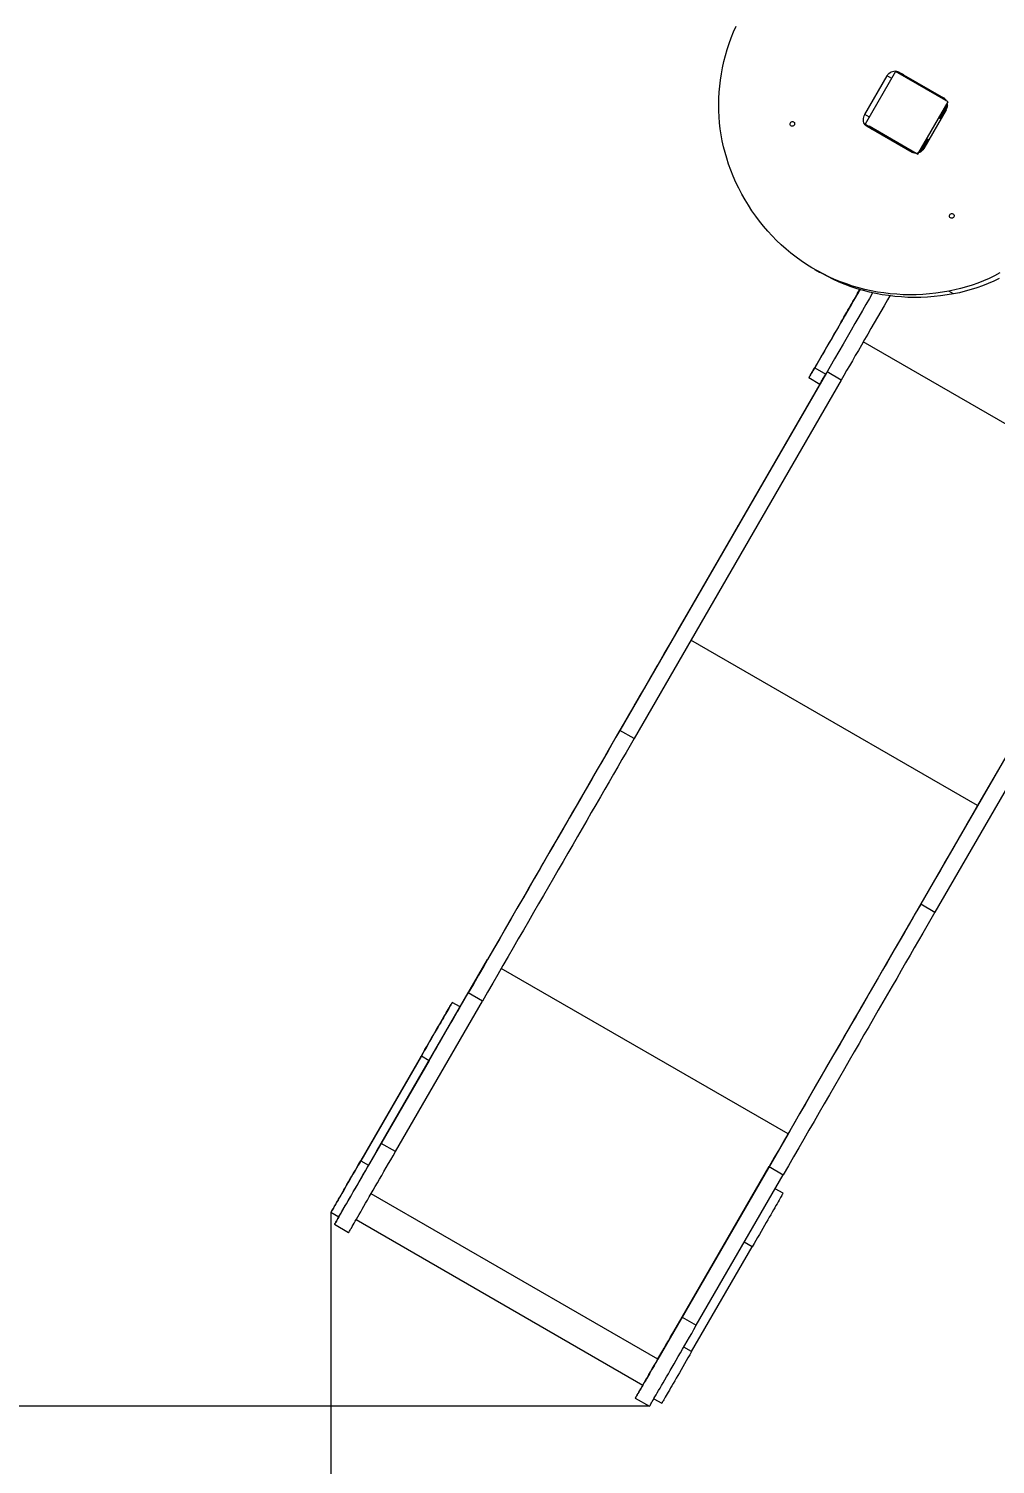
# Model space of a CAD drawing. Header units: millimetres. Extents: x -5909 to 4594, y -5663 to 3899.
# Drawn here: x -2949 to -1355, y -2188 to 181 of the extents above; entities that cross this region are included whole.
import ezdxf

# ---------------------------------------------------------------- set-up
doc = ezdxf.new("R2010")
doc.units = ezdxf.units.MM
for name, color, linetype in [('DIKOM_ОБЪЕКТ', 7, 'Continuous'), ('DIKOM_РАЗМЕР_ЗОНА', 7, 'Continuous'), ('DIKOM_РАЗМЕР_ОБЪЕКТА', 7, 'Continuous')]:
    doc.layers.add(name, color=color, linetype=linetype)
doc.styles.add('style1', font='arial.ttf', dxfattribs={"width": 0.8})
doc.dimstyles.new('1-50', dxfattribs={"dimtxt": 300, "dimasz": 200, "dimexe": 100, "dimexo": 0, "dimgap": 100, "dimtad": 1, "dimdec": 0, "dimtxsty": 'style1', "dimcen": 0, "dimclrd": 7, "dimclre": 7, "dimadec": 1, "dimazin": 2, "dimtfac": 1, "dimtdec": 0, "dimtmove": 0, "dimatfit": 3, "dimfxl": 0, "dimlwd": 25, "dimlwe": 18, "dimarcsym": 0})

# ---------------------------------------------------------------- blocks, each defined once
blk = doc.blocks.new('*D9')
at = {"layer": 'Defpoints', "color": 0, "transparency": 16777216}
for p in [(3172.6, -1012.5), (-2450.9, -1771.9), (3172.6, -4794)]:
    blk.add_point(p, dxfattribs=at)
at = {"layer": 'DIKOM_РАЗМЕР_ОБЪЕКТА', "color": 7, "lineweight": 18, "transparency": 16777216}
for p, q in [((3172.6, -1012.5), (3172.6, -4894)), ((-2450.9, -1771.9), (-2450.9, -4894))]:
    blk.add_line(p, q, dxfattribs=at)
at = {"layer": 'DIKOM_РАЗМЕР_ОБЪЕКТА', "color": 7, "lineweight": 25, "transparency": 16777216}
blk.add_line((-2250.9, -4794), (2972.6, -4794), dxfattribs=at)
at = {"layer": 'DIKOM_РАЗМЕР_ОБЪЕКТА', "color": 7, "transparency": 16777216}
for points in [[(-2250.9, -4760.7), (-2250.9, -4827.3), (-2450.9, -4794)], [(2972.6, -4760.7), (2972.6, -4827.3), (3172.6, -4794)]]:
    blk.add_solid(points, dxfattribs=at)
at = {"layer": 'DIKOM_РАЗМЕР_ОБЪЕКТА', "color": 0, "transparency": 16777216, "insert": (343.8, -4540.8), "char_height": 300, "attachment_point": 5, "style": 'style1'}
blk.add_mtext('5600', dxfattribs=at)
blk = doc.blocks.new('*D10')
at = {"layer": 'Defpoints', "color": 0, "transparency": 16777216}
for p in [(-1401.9, 2033.3), (-4629.1, -2092), (-1925.6, -2092)]:
    blk.add_point(p, dxfattribs=at)
at = {"layer": 'DIKOM_РАЗМЕР_ОБЪЕКТА', "color": 7, "lineweight": 18, "transparency": 16777216}
for p, q in [((-1401.9, 2033.3), (-4729.1, 2033.3)), ((-1925.6, -2092), (-4729.1, -2092))]:
    blk.add_line(p, q, dxfattribs=at)
at = {"layer": 'DIKOM_РАЗМЕР_ОБЪЕКТА', "color": 7, "lineweight": 25, "transparency": 16777216}
blk.add_line((-4629.1, 1833.3), (-4629.1, -1892), dxfattribs=at)
at = {"layer": 'DIKOM_РАЗМЕР_ОБЪЕКТА', "color": 7, "transparency": 16777216}
for points in [[(-4662.4, 1833.3), (-4595.7, 1833.3), (-4629.1, 2033.3)], [(-4662.4, -1892), (-4595.7, -1892), (-4629.1, -2092)]]:
    blk.add_solid(points, dxfattribs=at)
at = {"layer": 'DIKOM_РАЗМЕР_ОБЪЕКТА', "color": 0, "transparency": 16777216, "insert": (-4882.2, 327.8), "char_height": 300, "attachment_point": 5, "rotation": 90, "style": 'style1'}
blk.add_mtext('4100', dxfattribs=at)
blk = doc.blocks.new('*D11')
at = {"layer": 'Defpoints', "color": 0, "transparency": 16777216}
for p in [(-5459, 3899.3), (-1035.9, 3899.3), (-1992.5, -4208.1)]:
    blk.add_point(p, dxfattribs=at)
at = {"layer": 'DIKOM_РАЗМЕР_ЗОНА', "color": 7, "lineweight": 18, "transparency": 16777216}
for p, q in [((-1035.9, 3899.3), (-5559, 3899.3)), ((-1992.5, -4208.1), (-5559, -4208.1))]:
    blk.add_line(p, q, dxfattribs=at)
at = {"layer": 'DIKOM_РАЗМЕР_ЗОНА', "color": 7, "lineweight": 25, "transparency": 16777216}
blk.add_line((-5459, -4008.1), (-5459, 3699.3), dxfattribs=at)
at = {"layer": 'DIKOM_РАЗМЕР_ЗОНА', "color": 7, "transparency": 16777216}
for points in [[(-5492.3, 3699.3), (-5425.7, 3699.3), (-5459, 3899.3)], [(-5492.3, -4008.1), (-5425.7, -4008.1), (-5459, -4208.1)]]:
    blk.add_solid(points, dxfattribs=at)
at = {"layer": 'DIKOM_РАЗМЕР_ЗОНА', "color": 0, "transparency": 16777216, "insert": (-5712.2, 125.3), "char_height": 300, "attachment_point": 5, "rotation": 90, "style": 'style1'}
blk.add_mtext('8100', dxfattribs=at)
blk = doc.blocks.new('*D12')
at = {"layer": 'Defpoints', "color": 0, "transparency": 16777216}
for p in [(4593.8, -856.6), (-4378.2, -2408.1), (-4378.2, -5563.2)]:
    blk.add_point(p, dxfattribs=at)
at = {"layer": 'DIKOM_РАЗМЕР_ЗОНА', "color": 7, "lineweight": 18, "transparency": 16777216}
for p, q in [((4593.8, -856.6), (4593.8, -5663.2)), ((-4378.2, -2408.1), (-4378.2, -5663.2))]:
    blk.add_line(p, q, dxfattribs=at)
at = {"layer": 'DIKOM_РАЗМЕР_ЗОНА', "color": 7, "lineweight": 25, "transparency": 16777216}
blk.add_line((4393.8, -5563.2), (-4178.2, -5563.2), dxfattribs=at)
at = {"layer": 'DIKOM_РАЗМЕР_ЗОНА', "color": 7, "transparency": 16777216}
for points in [[(-4178.2, -5529.9), (-4178.2, -5596.5), (-4378.2, -5563.2)], [(4393.8, -5529.9), (4393.8, -5596.5), (4593.8, -5563.2)]]:
    blk.add_solid(points, dxfattribs=at)
at = {"layer": 'DIKOM_РАЗМЕР_ЗОНА', "color": 0, "transparency": 16777216, "insert": (107.8, -5310), "char_height": 300, "attachment_point": 5, "style": 'style1'}
blk.add_mtext('9000', dxfattribs=at)

msp = doc.modelspace()

# ---------------------------------------------------------------- linework, layer by layer
at = {"layer": 'DIKOM_ОБЪЕКТ', "color": 7, "linetype": 'Continuous', "lineweight": 15}
for p, q in [((-1570.6, 39.5), (-1533.6, 103.5)), ((-1519.7, 110.6), (-1569.7, 23.9)), ((-1525.9, 99.1), (-1533.6, 103.5)), ((-1433.1, 60.6), (-1519.7, 110.6)), ((-1514.3, 109.7), (-1440.6, 67.2)), ((-1506.6, 105.3), (-1514.3, 109.7)), ((-1506.6, 105.3), (-1440.6, 67.2)), ((-1483.1, -26.1), (-1433.1, 60.6)), ((-1436.3, 47.4), (-1473.3, -16.7)), ((-1562.9, 35), (-1570.6, 39.5)), ((-1569.7, 23.9), (-1569.7, 24)), ((-1569.7, 23.9), (-1483.1, -26.1)), ((-1448.1, 34.6), (-1444.8, 32.7)), ((-1446.5, 33.6), (-1446.5, 33.6)), ((-1492.6, -22.9), (-1566.3, 19.7)), ((-1485.7, -24.5), (-1563.5, 20.4)), ((-1468.1, -0.1), (-1464.8, -2)), ((-1468.1, -0.1), (-1464.8, -2)), ((-1466.5, -1), (-1466.5, -1)), ((-1483.1, -26.1), (-1483.1, -26)), ((-1653.2, -215.9), (-1645.5, -220.4)), ((-1578.8, -249.6), (-1583.9, -258.4)), ((-1582.8, -256.4), (-1582.7, -256.4)), ((-1578.8, -249.6), (-1578.6, -249.2)), ((-1424, -256.4), (-1431.7, -251.9)), ((-1602.9, -291.2), (-1602.9, -291.2)), ((-1100.2, -608.6), (-1573, -335.6)), ((-1653.1, -378.3), (-1634.9, -388.8)), ((-1633.6, -386.4), (-1974.4, -976.6)), ((-1609.4, -398.6), (-1951, -990.1)), ((-1662.6, -394.6), (-1644.4, -405.1)), ((-1609.4, -398.6), (-1632.8, -385.1)), ((-1644.4, -405.1), (-1861.3, -780.7)), ((-1100.2, -608.6), (-1384.4, -1100.8)), ((-1136.6, -671.6), (-1478.2, -1263.1)), ((-1113.2, -685.1), (-1454.8, -1276.6)), ((-1384.4, -1100.8), (-1857.3, -827.8)), ((-1951, -990.1), (-1974.4, -976.6)), ((-1478.2, -1263.1), (-1454.8, -1276.6)), ((-2237.9, -1433), (-2192.7, -1354.8)), ((-1697.1, -1642.4), (-2170, -1369.4)), ((-2368, -1658.3), (-2224.5, -1409.9)), ((-2201.2, -1423.4), (-2224.5, -1409.9)), ((-2344.6, -1671.8), (-2201.2, -1423.4)), ((-2237.9, -1433), (-2250.9, -1425.5)), ((-2301.8, -1513.7), (-2401.8, -1686.8)), ((-2300, -1510.6), (-2400, -1683.8)), ((-2301.8, -1513.7), (-2288.8, -1521.2)), ((-2288.8, -1521.2), (-2388.8, -1694.3)), ((-1697.1, -1642.4), (-1911.9, -2014.4)), ((-2344.6, -1671.8), (-2368, -1658.3)), ((-2401.8, -1686.8), (-2388.8, -1694.3)), ((-1871.7, -1944.8), (-1728.3, -1696.4)), ((-1728.3, -1696.4), (-1704.9, -1709.9)), ((-1848.4, -1958.3), (-1704.9, -1709.9)), ((-1911.9, -2014.4), (-2384.7, -1741.4)), ((-1705.3, -1740.5), (-1718.3, -1733)), ((-2450.9, -1771.9), (-2437.9, -1779.4)), ((-2445.2, -1792), (-2445.2, -1792)), ((-2421.8, -1805.5), (-2445.2, -1792)), ((-2421.8, -1805.5), (-2445.2, -1792)), ((-2409.3, -1783.9), (-1936.5, -2056.9)), ((-2421.8, -1805.5), (-2421.8, -1805.5)), ((-1756.2, -1828.7), (-1769.2, -1821.2)), ((-1856.2, -2001.8), (-1756.2, -1828.7)), ((-1871.7, -1944.8), (-1848.4, -1958.3)), ((-1856.2, -2001.8), (-1869.1, -1994.3)), ((-1949, -2078.5), (-1949, -2078.5)), ((-1949, -2078.5), (-1925.6, -2092)), ((-1949, -2078.5), (-1925.6, -2092)), ((-1918.3, -2079.4), (-1905.3, -2086.9)), ((-1925.6, -2092), (-1925.6, -2092))]:
    msp.add_line(p, q, dxfattribs=at)
at = {"layer": 'DIKOM_ОБЪЕКТ', "color": 7, "linetype": 'Continuous', "lineweight": 15, "flags": 128}
for points in [[(-1795.2, -42.1), (-1798.2, -32.7), (-1801, -23.3), (-1803.4, -13.7), (-1805.6, -4), (-1807.3, 5.8), (-1808.8, 15.7), (-1809.9, 25.7), (-1810.7, 35.7), (-1811.1, 45.8), (-1811.3, 55.9), (-1811, 66), (-1810.5, 76.2), (-1809.6, 86.4), (-1808.4, 96.5), (-1806.8, 106.7), (-1804.9, 116.8), (-1802.7, 126.9), (-1800.2, 136.9), (-1797.3, 146.8), (-1794.1, 156.7), (-1790.6, 166.4), (-1786.8, 176.1), (-1782.7, 185.6)], [(-1533.6, 103.5), (-1532.3, 105.5), (-1530.7, 107.2), (-1528.9, 108.7), (-1526.9, 109.9), (-1524.8, 110.7), (-1522.7, 111.2), (-1520.5, 111.4), (-1518.3, 111.2), (-1516.3, 110.6), (-1514.3, 109.7)], [(-1434.2, 55), (-1434.8, 53.8), (-1436, 51.9), (-1437.2, 49.7), (-1438.6, 47.3), (-1440, 44.8), (-1441.6, 42.1), (-1443.2, 39.4), (-1444.8, 36.5), (-1446.5, 33.6)], [(-1446.5, 33.6), (-1444.8, 36.5), (-1443.1, 39.4), (-1441.5, 42.2), (-1439.9, 44.9), (-1438.5, 47.4), (-1437.1, 49.8), (-1435.9, 52), (-1434.7, 53.9), (-1434.2, 54.9)], [(-1693.1, 25.9), (-1692.4, 26.8), (-1691.4, 27.5), (-1690.3, 27.9), (-1689.2, 28), (-1688.2, 27.7), (-1687.3, 27), (-1686.6, 26.2), (-1686.3, 25.1), (-1686.3, 23.9), (-1686.5, 22.8), (-1687.1, 21.8), (-1688, 20.9), (-1689, 20.4), (-1690.1, 20.2), (-1691.2, 20.3), (-1692.2, 20.8), (-1693, 21.5), (-1693.5, 22.5), (-1693.7, 23.6), (-1693.5, 24.8), (-1693.1, 25.9)], [(-1566.3, 19.7), (-1568.1, 20.9), (-1569.6, 22.4), (-1570.8, 24.2), (-1571.8, 26.1), (-1572.4, 28.3), (-1572.8, 30.5), (-1572.7, 32.8), (-1572.3, 35.1), (-1571.6, 37.3), (-1570.6, 39.5)], [(-1473.3, -16.7), (-1474.7, -18.6), (-1476.2, -20.4), (-1478, -21.9), (-1480, -23), (-1482.1, -23.9), (-1484.3, -24.4), (-1486.4, -24.6), (-1488.6, -24.4), (-1490.7, -23.8), (-1492.6, -22.9)], [(-1478.8, -22.3), (-1478.2, -21.3), (-1477.1, -19.4), (-1475.8, -17.2), (-1474.4, -14.9), (-1473, -12.3), (-1471.4, -9.6), (-1469.8, -6.8), (-1468.1, -3.9), (-1466.5, -1)], [(-1466.5, -1), (-1468.2, -3.9), (-1469.8, -6.8), (-1471.5, -9.6), (-1473, -12.3), (-1474.5, -14.8), (-1475.9, -17.2), (-1477.1, -19.4), (-1478.2, -21.3), (-1478.8, -22.4)], [(-1431.7, -251.9), (-1442.4, -253.8), (-1453.2, -255.3), (-1464, -256.5), (-1474.8, -257.3), (-1485.6, -257.8), (-1496.3, -257.9), (-1507.1, -257.7), (-1517.8, -257.1), (-1528.4, -256.2), (-1539, -254.9), (-1549.5, -253.3), (-1559.9, -251.3), (-1570.3, -249), (-1580.5, -246.4), (-1590.7, -243.4), (-1600.7, -240), (-1610.6, -236.4), (-1620.3, -232.4), (-1629.9, -228.1), (-1639.4, -223.5), (-1648.6, -218.5), (-1657.7, -213.3), (-1666.7, -207.7), (-1675.4, -201.8), (-1683.9, -195.7), (-1692.2, -189.2), (-1700.3, -182.5), (-1708.2, -175.5), (-1715.9, -168.2), (-1723.3, -160.7), (-1730.5, -152.9), (-1737.4, -144.8), (-1744, -136.5), (-1750.4, -128), (-1756.6, -119.2), (-1762.4, -110.2), (-1768, -101.1), (-1773.2, -91.7), (-1778.2, -82.1), (-1782.9, -72.4), (-1787.3, -62.4), (-1791.4, -52.3), (-1795.2, -42.1)], [(-1430.1, -125.9), (-1429.4, -125), (-1428.4, -124.3), (-1427.4, -123.9), (-1426.3, -123.9), (-1425.2, -124.2), (-1424.3, -124.8), (-1423.7, -125.7), (-1423.3, -126.7), (-1423.3, -127.9), (-1423.6, -129), (-1424.2, -130.1), (-1425, -130.9), (-1426, -131.4), (-1427.1, -131.7), (-1428.2, -131.5), (-1429.2, -131.1), (-1430, -130.3), (-1430.5, -129.3), (-1430.7, -128.2), (-1430.6, -127), (-1430.1, -125.9)], [(-1424, -256.4), (-1434.7, -258.2), (-1445.5, -259.8), (-1456.3, -260.9), (-1467.1, -261.7), (-1477.9, -262.2), (-1488.6, -262.3), (-1499.4, -262.1), (-1510.1, -261.5), (-1520.7, -260.6), (-1531.3, -259.3), (-1541.8, -257.7), (-1552.3, -255.7), (-1562.6, -253.4), (-1572.8, -250.8), (-1583, -247.8), (-1593, -244.5), (-1602.9, -240.8), (-1612.6, -236.9), (-1622.2, -232.5), (-1631.7, -227.9), (-1640.9, -223), (-1645.5, -220.4)], [(-1347.6, -221.9), (-1356.5, -226.5), (-1365.6, -230.9), (-1374.8, -234.9), (-1384.1, -238.6), (-1393.5, -241.9), (-1402.9, -244.9), (-1412.5, -247.6), (-1422, -249.9), (-1431.7, -251.9)], [(-1348.9, -231), (-1357.9, -235.3), (-1367.1, -239.3), (-1376.4, -243), (-1385.8, -246.3), (-1395.2, -249.4), (-1404.8, -252), (-1414.4, -254.4), (-1424, -256.4)], [(-1578.6, -249.1), (-1579.9, -251.4), (-1582.3, -255.7), (-1584.9, -260.1), (-1587.6, -264.8), (-1590.4, -269.5), (-1593.2, -274.4), (-1596.1, -279.4), (-1599, -284.5), (-1602, -289.7), (-1605, -294.9), (-1608, -300.2), (-1611.1, -305.4), (-1614.1, -310.7), (-1617.2, -316), (-1620.2, -321.2), (-1623.2, -326.3), (-1626.1, -331.4), (-1629, -336.4), (-1631.8, -341.3), (-1634.5, -346.1), (-1637.2, -350.7), (-1639.8, -355.1), (-1642.2, -359.4), (-1644.6, -363.5), (-1646.9, -367.4), (-1649, -371.1), (-1651, -374.5), (-1652.8, -377.8), (-1654.5, -380.7), (-1656.1, -383.4), (-1657.5, -385.8), (-1658.7, -388), (-1659.8, -389.8), (-1660.7, -391.4), (-1661.4, -392.6), (-1662, -393.6), (-1662.3, -394.2), (-1662.5, -394.6), (-1662.5, -394.6), (-1662.4, -394.3), (-1662, -393.7), (-1661.5, -392.8), (-1660.8, -391.6), (-1660, -390.1), (-1658.9, -388.3), (-1657.7, -386.2), (-1656.3, -383.8), (-1654.8, -381.2), (-1653.1, -378.3)], [(-1578.5, -249.2), (-1580.9, -253.3), (-1586.7, -263.2), (-1592.6, -273.4), (-1598.6, -283.9), (-1604.8, -294.7), (-1611.2, -305.8), (-1617.8, -317.1), (-1624.5, -328.8), (-1631.4, -340.7), (-1638.5, -353), (-1645.7, -365.5), (-1653.1, -378.3)], [(-1557.5, -254.6), (-1562.8, -263.8), (-1568.5, -273.7), (-1574.4, -283.9), (-1580.4, -294.4), (-1586.7, -305.2), (-1593.1, -316.3), (-1599.6, -327.6), (-1606.4, -339.3), (-1613.2, -351.2), (-1620.3, -363.5), (-1627.5, -376), (-1634.9, -388.8)], [(-1529.2, -259.6), (-1533, -266.2), (-1538.6, -275.9), (-1544.1, -285.5), (-1549.6, -295), (-1555, -304.4), (-1560.4, -313.7), (-1565.7, -322.9), (-1570.9, -331.9), (-1576.1, -340.8), (-1581.1, -349.6), (-1586.1, -358.2), (-1591, -366.7), (-1595.8, -374.9), (-1600.4, -383), (-1605, -390.9), (-1609.4, -398.6)], [(-1582.8, -256.4), (-1584.5, -259.4), (-1586.3, -262.5), (-1588.2, -265.8), (-1590.1, -269.1), (-1592, -272.4), (-1593.9, -275.7), (-1595.8, -279), (-1597.7, -282.2), (-1599.5, -285.3), (-1601.2, -288.4), (-1602.9, -291.2)], [(-1600.2, -286.6), (-1598.2, -283.1), (-1596.2, -279.7), (-1594.2, -276.2), (-1592.1, -272.7), (-1590.1, -269.1), (-1588, -265.6), (-1586, -262), (-1583.9, -258.4)], [(-1582.8, -256.4), (-1578.7, -249.3), (-1578.6, -249.1)], [(-1595.1, -277.8), (-1595, -277.6), (-1594.8, -277.2), (-1594.4, -276.5), (-1593.8, -275.6), (-1593.3, -274.6), (-1592.7, -273.6), (-1592.1, -272.6), (-1591.6, -271.8), (-1591.3, -271.2), (-1591.1, -270.9), (-1591.1, -270.9), (-1591.3, -271.2), (-1591.6, -271.8), (-1592.1, -272.6), (-1592.7, -273.6), (-1593.3, -274.6), (-1593.8, -275.6), (-1594.4, -276.5), (-1594.8, -277.2), (-1595, -277.6), (-1595.1, -277.8)], [(-1602.9, -291.2), (-1604.4, -293.8), (-1605.7, -296.2), (-1607, -298.4), (-1608.1, -300.2), (-1609, -301.9), (-1609.8, -303.2), (-1610.4, -304.2), (-1610.8, -304.9), (-1611, -305.3), (-1611, -305.3), (-1610.9, -305.1), (-1610.5, -304.5), (-1610, -303.6), (-1609.3, -302.4), (-1608.4, -300.9), (-1607.4, -299.1), (-1606.2, -297), (-1604.9, -294.7), (-1603.4, -292.2), (-1601.9, -289.5), (-1600.2, -286.6)], [(-1644.4, -405.1), (-1644.4, -405.1), (-1644.2, -404.8), (-1643.9, -404.2), (-1643.3, -403.3), (-1642.6, -402.1), (-1641.8, -400.6), (-1640.7, -398.8), (-1639.5, -396.7), (-1638.1, -394.3), (-1636.6, -391.7), (-1634.9, -388.8)], [(-1752.8, -592.8), (-1752.7, -592.7), (-1752.4, -592.2), (-1752, -591.5), (-1751.5, -590.6), (-1750.9, -589.6), (-1750.3, -588.6), (-1749.8, -587.6), (-1749.3, -586.8), (-1749, -586.2), (-1748.8, -585.9), (-1748.8, -585.9), (-1749, -586.2), (-1749.3, -586.8), (-1749.8, -587.6), (-1750.3, -588.6), (-1750.9, -589.6), (-1751.5, -590.6), (-1752, -591.5), (-1752.4, -592.2), (-1752.7, -592.7), (-1752.8, -592.8)], [(-1783.4, -645.9), (-1783.3, -645.7), (-1783.1, -645.3), (-1782.7, -644.6), (-1782.1, -643.7), (-1781.6, -642.7), (-1781, -641.6), (-1780.4, -640.7), (-1780, -639.9), (-1779.6, -639.3), (-1779.4, -639), (-1779.4, -639), (-1779.6, -639.3), (-1780, -639.9), (-1780.4, -640.7), (-1781, -641.6), (-1781.6, -642.7), (-1782.1, -643.7), (-1782.7, -644.6), (-1783.1, -645.3), (-1783.3, -645.7), (-1783.4, -645.9)], [(-1861.3, -780.7), (-1868.8, -793.8), (-1876.5, -807), (-1884.2, -820.4), (-1892.1, -834), (-1900, -847.8), (-1908.1, -861.8), (-1916.3, -875.9), (-1924.5, -890.2), (-1932.9, -904.7), (-1941.3, -919.3), (-1949.8, -934.1), (-1958.5, -949), (-1967.2, -964.1), (-1976, -979.3), (-1984.8, -994.7), (-1993.7, -1010.1), (-2002.7, -1025.7), (-2011.8, -1041.4), (-2020.9, -1057.2), (-2030.1, -1073.2), (-2039.4, -1089.2), (-2048.7, -1105.3), (-2058.1, -1121.5), (-2067.5, -1137.8), (-2076.9, -1154.2), (-2086.4, -1170.6), (-2095.9, -1187.1), (-2105.5, -1203.7), (-2115.1, -1220.4), (-2124.8, -1237), (-2134.4, -1253.8), (-2144.1, -1270.5), (-2153.8, -1287.3), (-2163.5, -1304.2), (-2173.2, -1321), (-2183, -1337.9), (-2192.7, -1354.8)], [(-1916.4, -876.1), (-1916.3, -875.9), (-1916, -875.5), (-1915.6, -874.8), (-1915.1, -873.9), (-1914.5, -872.9), (-1913.9, -871.9), (-1913.4, -870.9), (-1912.9, -870.1), (-1912.5, -869.5), (-1912.4, -869.2), (-1912.4, -869.2), (-1912.5, -869.5), (-1912.9, -870.1), (-1913.4, -870.9), (-1913.9, -871.9), (-1914.5, -872.9), (-1915.1, -873.9), (-1915.6, -874.8), (-1916, -875.5), (-1916.3, -875.9), (-1916.4, -876.1)], [(-1950.3, -934.9), (-1950.2, -934.7), (-1949.9, -934.2), (-1949.5, -933.5), (-1949, -932.7), (-1948.4, -931.6), (-1947.8, -930.6), (-1947.3, -929.7), (-1946.8, -928.8), (-1946.5, -928.3), (-1946.3, -928), (-1946.3, -928), (-1946.5, -928.3), (-1946.8, -928.8), (-1947.3, -929.7), (-1947.8, -930.6), (-1948.4, -931.6), (-1949, -932.7), (-1949.5, -933.5), (-1949.9, -934.2), (-1950.2, -934.7), (-1950.3, -934.9)], [(-1974.4, -976.6), (-1981, -988), (-1987.7, -999.6), (-1994.5, -1011.4), (-2001.4, -1023.4), (-2008.4, -1035.5), (-2015.5, -1047.8), (-2022.7, -1060.3), (-2030, -1073), (-2037.4, -1085.8), (-2044.9, -1098.7), (-2052.4, -1111.8), (-2060.1, -1125.1), (-2067.8, -1138.5), (-2075.6, -1152), (-2083.5, -1165.6), (-2091.4, -1179.4), (-2099.4, -1193.2), (-2107.5, -1207.2), (-2115.6, -1221.2), (-2123.8, -1235.4), (-2132, -1249.6), (-2140.3, -1263.9), (-2148.6, -1278.3), (-2156.9, -1292.8), (-2165.3, -1307.3), (-2173.7, -1321.8), (-2182.1, -1336.4), (-2190.6, -1351.1), (-2199, -1365.7), (-2207.5, -1380.4), (-2216, -1395.2), (-2224.5, -1409.9)], [(-1951, -990.1), (-1957.6, -1001.5), (-1964.3, -1013.1), (-1971.1, -1024.9), (-1978, -1036.9), (-1985, -1049), (-1992.1, -1061.3), (-1999.3, -1073.8), (-2006.6, -1086.5), (-2014, -1099.3), (-2021.5, -1112.2), (-2029.1, -1125.3), (-2036.7, -1138.6), (-2044.4, -1152), (-2052.2, -1165.5), (-2060.1, -1179.1), (-2068, -1192.8), (-2076, -1206.7), (-2084.1, -1220.7), (-2092.2, -1234.7), (-2100.4, -1248.9), (-2108.6, -1263.1), (-2116.9, -1277.4), (-2125.2, -1291.8), (-2133.5, -1306.3), (-2141.9, -1320.8), (-2150.3, -1335.3), (-2158.7, -1349.9), (-2167.2, -1364.6), (-2175.7, -1379.2), (-2184.1, -1393.9), (-2192.6, -1408.7), (-2201.2, -1423.4)], [(-1384.4, -1100.8), (-1391.7, -1113.5), (-1399.2, -1126.3), (-1406.7, -1139.3), (-1414.3, -1152.5), (-1422, -1165.9), (-1429.9, -1179.5), (-1437.8, -1193.2), (-1445.8, -1207.1), (-1454, -1221.2), (-1462.2, -1235.4), (-1470.5, -1249.8), (-1478.8, -1264.3), (-1487.3, -1279), (-1495.9, -1293.8), (-1504.5, -1308.7), (-1513.2, -1323.7), (-1521.9, -1338.9), (-1530.7, -1354.2), (-1539.6, -1369.6), (-1548.6, -1385.1), (-1557.6, -1400.7), (-1566.6, -1416.3), (-1575.7, -1432.1), (-1584.9, -1448), (-1594.1, -1463.9), (-1603.3, -1479.9), (-1612.6, -1495.9), (-1621.9, -1512.1), (-1631.2, -1528.2), (-1640.6, -1544.4), (-1650, -1560.7), (-1659.4, -1577), (-1668.8, -1593.3), (-1678.2, -1609.6), (-1687.7, -1626), (-1697.1, -1642.4)], [(-2104.3, -1201.7), (-2104.2, -1201.5), (-2104, -1201.1), (-2103.6, -1200.4), (-2103.1, -1199.5), (-2102.5, -1198.5), (-2101.9, -1197.4), (-2101.3, -1196.5), (-2100.9, -1195.7), (-2100.5, -1195.1), (-2100.3, -1194.8), (-2100.3, -1194.8), (-2100.5, -1195.1), (-2100.9, -1195.7), (-2101.3, -1196.5), (-2101.9, -1197.4), (-2102.5, -1198.5), (-2103.1, -1199.5), (-2103.6, -1200.4), (-2104, -1201.1), (-2104.2, -1201.5), (-2104.3, -1201.7)], [(-2143.8, -1270.1), (-2143.7, -1269.9), (-2143.5, -1269.5), (-2143.1, -1268.8), (-2142.6, -1267.9), (-2142, -1266.9), (-2141.4, -1265.9), (-2140.8, -1264.9), (-2140.4, -1264.1), (-2140, -1263.5), (-2139.9, -1263.2), (-2139.9, -1263.2), (-2140, -1263.5), (-2140.4, -1264.1), (-2140.8, -1264.9), (-2141.4, -1265.9), (-2142, -1266.9), (-2142.6, -1267.9), (-2143.1, -1268.8), (-2143.5, -1269.5), (-2143.7, -1269.9), (-2143.8, -1270.1)], [(-1478.2, -1263.1), (-1484.7, -1274.5), (-1491.4, -1286.1), (-1498.2, -1297.9), (-1505.1, -1309.9), (-1512.1, -1322), (-1519.3, -1334.3), (-1526.5, -1346.8), (-1533.8, -1359.5), (-1541.2, -1372.3), (-1548.6, -1385.2), (-1556.2, -1398.3), (-1563.9, -1411.6), (-1571.6, -1425), (-1579.4, -1438.5), (-1587.3, -1452.1), (-1595.2, -1465.8), (-1603.2, -1479.7), (-1611.3, -1493.7), (-1619.4, -1507.7), (-1627.5, -1521.9), (-1635.8, -1536.1), (-1644, -1550.4), (-1652.3, -1564.8), (-1660.7, -1579.3), (-1669, -1593.8), (-1677.5, -1608.3), (-1685.9, -1622.9), (-1694.3, -1637.6), (-1702.8, -1652.2), (-1711.3, -1666.9), (-1719.8, -1681.7), (-1728.3, -1696.4)], [(-1454.8, -1276.6), (-1461.4, -1288), (-1468, -1299.6), (-1474.8, -1311.4), (-1481.7, -1323.4), (-1488.8, -1335.5), (-1495.9, -1347.8), (-1503.1, -1360.3), (-1510.4, -1373), (-1517.8, -1385.8), (-1525.3, -1398.7), (-1532.8, -1411.8), (-1540.5, -1425.1), (-1548.2, -1438.5), (-1556, -1452), (-1563.9, -1465.6), (-1571.8, -1479.3), (-1579.8, -1493.2), (-1587.9, -1507.2), (-1596, -1521.2), (-1604.2, -1535.4), (-1612.4, -1549.6), (-1620.6, -1563.9), (-1628.9, -1578.3), (-1637.3, -1592.8), (-1645.7, -1607.3), (-1654.1, -1621.8), (-1662.5, -1636.4), (-1671, -1651.1), (-1679.4, -1665.7), (-1687.9, -1680.4), (-1696.4, -1695.2), (-1704.9, -1709.9)], [(-2301.8, -1513.7), (-2298.8, -1508.5), (-2295.9, -1503.4), (-2292.9, -1498.3), (-2290, -1493.3), (-2287.1, -1488.3), (-2284.3, -1483.4), (-2281.5, -1478.6), (-2278.8, -1473.9), (-2276.2, -1469.4), (-2273.7, -1465), (-2271.3, -1460.8), (-2268.9, -1456.8), (-2266.7, -1452.9), (-2264.6, -1449.3), (-2262.6, -1445.9), (-2260.8, -1442.7), (-2259.1, -1439.7), (-2257.5, -1437), (-2256.1, -1434.6), (-2254.9, -1432.5), (-2253.8, -1430.6), (-2252.9, -1429), (-2252.2, -1427.7), (-2251.6, -1426.7), (-2251.2, -1426), (-2251, -1425.6), (-2250.9, -1425.5), (-2251, -1425.8), (-2251.3, -1426.3), (-2251.8, -1427.1), (-2252.5, -1428.2), (-2253.3, -1429.6), (-2254.3, -1431.3), (-2255.4, -1433.3), (-2256.7, -1435.6), (-2258.2, -1438.1), (-2259.8, -1440.9), (-2261.5, -1443.9), (-2263.4, -1447.2), (-2265.5, -1450.7), (-2267.6, -1454.5), (-2269.9, -1458.4), (-2272.3, -1462.5), (-2274.7, -1466.8), (-2277.3, -1471.2), (-2280, -1475.8), (-2282.7, -1480.6), (-2285.5, -1485.4), (-2288.3, -1490.3), (-2291.2, -1495.3), (-2294.1, -1500.4), (-2297.1, -1505.5), (-2300, -1510.6)], [(-2288.8, -1521.2), (-2285.8, -1516), (-2282.9, -1510.9), (-2279.9, -1505.8), (-2277, -1500.8), (-2274.1, -1495.8), (-2271.3, -1490.9), (-2268.6, -1486.1), (-2265.9, -1481.4), (-2263.2, -1476.9), (-2260.7, -1472.5), (-2258.3, -1468.3), (-2255.9, -1464.3), (-2253.7, -1460.4), (-2251.6, -1456.8), (-2249.6, -1453.4), (-2247.8, -1450.2), (-2246.1, -1447.2), (-2244.6, -1444.5), (-2243.2, -1442.1), (-2241.9, -1440), (-2240.8, -1438.1), (-2239.9, -1436.5), (-2239.2, -1435.2), (-2238.6, -1434.2), (-2238.2, -1433.5), (-2238, -1433.1), (-2237.9, -1433)], [(-2302.9, -1515.6), (-2302.8, -1515.5), (-2302.6, -1515), (-2302.2, -1514.3), (-2301.7, -1513.5), (-2301.1, -1512.5), (-2300.5, -1511.4), (-2299.9, -1510.5), (-2299.5, -1509.6), (-2299.1, -1509), (-2298.9, -1508.7), (-2298.9, -1508.7), (-2299.1, -1509), (-2299.4, -1509.6), (-2299.9, -1510.4), (-2300.4, -1511.3), (-2301, -1512.3), (-2301.6, -1513.3), (-2302.1, -1514.2), (-2302.5, -1515), (-2302.8, -1515.4), (-2302.9, -1515.6)], [(-2445.2, -1792), (-2445.1, -1791.9), (-2444.8, -1791.4), (-2444.4, -1790.6), (-2443.7, -1789.5), (-2442.9, -1788.1), (-2441.9, -1786.3), (-2440.7, -1784.3), (-2439.4, -1782), (-2437.8, -1779.3), (-2436.1, -1776.4), (-2434.3, -1773.2), (-2432.3, -1769.7), (-2430.1, -1765.9), (-2427.8, -1761.9), (-2425.3, -1757.7), (-2422.7, -1753.2), (-2420, -1748.4), (-2417.1, -1743.5), (-2414.2, -1738.3), (-2411.1, -1733), (-2407.9, -1727.4), (-2404.6, -1721.7), (-2401.2, -1715.9), (-2397.7, -1709.8), (-2394.2, -1703.7), (-2390.6, -1697.5), (-2386.9, -1691.1), (-2383.2, -1684.7), (-2379.4, -1678.1), (-2375.6, -1671.6), (-2371.8, -1665), (-2368, -1658.3)], [(-2421.8, -1805.5), (-2421.7, -1805.4), (-2421.4, -1804.9), (-2421, -1804.1), (-2420.3, -1803), (-2419.5, -1801.6), (-2418.5, -1799.8), (-2417.3, -1797.8), (-2416, -1795.5), (-2414.5, -1792.8), (-2412.8, -1789.9), (-2410.9, -1786.7), (-2408.9, -1783.2), (-2406.7, -1779.4), (-2404.4, -1775.4), (-2401.9, -1771.2), (-2399.3, -1766.7), (-2396.6, -1761.9), (-2393.8, -1757), (-2390.8, -1751.8), (-2387.7, -1746.5), (-2384.5, -1740.9), (-2381.2, -1735.2), (-2377.8, -1729.4), (-2374.3, -1723.3), (-2370.8, -1717.2), (-2367.2, -1711), (-2363.5, -1704.6), (-2359.8, -1698.2), (-2356, -1691.6), (-2352.2, -1685.1), (-2348.4, -1678.5), (-2344.6, -1671.8)], [(-2402.9, -1688.8), (-2402.8, -1688.6), (-2402.6, -1688.2), (-2402.2, -1687.5), (-2401.7, -1686.6), (-2401.1, -1685.6), (-2400.5, -1684.6), (-2399.9, -1683.6), (-2399.4, -1682.8), (-2399.1, -1682.2), (-2398.9, -1681.9), (-2398.9, -1681.9), (-2399.1, -1682.2), (-2399.4, -1682.7), (-2399.9, -1683.5), (-2400.4, -1684.5), (-2401, -1685.5), (-2401.6, -1686.5), (-2402.1, -1687.4), (-2402.5, -1688.1), (-2402.8, -1688.6), (-2402.9, -1688.8)], [(-2400, -1683.8), (-2403, -1688.9), (-2405.9, -1694.1), (-2408.9, -1699.1), (-2411.8, -1704.2), (-2414.7, -1709.2), (-2417.5, -1714), (-2420.2, -1718.8), (-2422.9, -1723.5), (-2425.6, -1728), (-2428.1, -1732.4), (-2430.5, -1736.7), (-2432.9, -1740.7), (-2435.1, -1744.5), (-2437.2, -1748.2), (-2439.2, -1751.6), (-2441, -1754.8), (-2442.7, -1757.7), (-2444.3, -1760.4), (-2445.6, -1762.8), (-2446.9, -1765), (-2448, -1766.9), (-2448.9, -1768.4), (-2449.6, -1769.7), (-2450.2, -1770.7), (-2450.6, -1771.4), (-2450.8, -1771.8), (-2450.9, -1771.9), (-2450.8, -1771.7), (-2450.5, -1771.2), (-2450, -1770.4), (-2449.3, -1769.2), (-2448.5, -1767.8), (-2447.5, -1766.1), (-2446.4, -1764.1), (-2445.1, -1761.9), (-2443.6, -1759.3), (-2442, -1756.5), (-2440.3, -1753.5), (-2438.4, -1750.2), (-2436.3, -1746.7), (-2434.2, -1743), (-2431.9, -1739.1), (-2429.5, -1734.9), (-2427.1, -1730.7), (-2424.5, -1726.2), (-2421.8, -1721.6), (-2419.1, -1716.9), (-2416.3, -1712.1), (-2413.5, -1707.1), (-2410.6, -1702.1), (-2407.7, -1697.1), (-2404.7, -1692), (-2401.8, -1686.8)], [(-2437.9, -1779.4), (-2437.9, -1779.4), (-2437.8, -1779.2), (-2437.5, -1778.7), (-2437, -1777.9), (-2436.4, -1776.7), (-2435.5, -1775.3), (-2434.6, -1773.6), (-2433.4, -1771.6), (-2432.1, -1769.4), (-2430.6, -1766.8), (-2429, -1764), (-2427.3, -1761), (-2425.4, -1757.7), (-2423.3, -1754.2), (-2421.2, -1750.5), (-2418.9, -1746.6), (-2416.5, -1742.4), (-2414.1, -1738.2), (-2411.5, -1733.7), (-2408.8, -1729.1), (-2406.1, -1724.4), (-2403.3, -1719.6), (-2400.5, -1714.6), (-2397.6, -1709.6), (-2394.7, -1704.6), (-2391.7, -1699.5), (-2388.8, -1694.3)], [(-1705.3, -1740.5), (-1705.4, -1740.6), (-1705.6, -1741), (-1706, -1741.7), (-1706.6, -1742.7), (-1707.3, -1744), (-1708.2, -1745.6), (-1709.3, -1747.5), (-1710.5, -1749.6), (-1711.9, -1752), (-1713.5, -1754.7), (-1715.2, -1757.7), (-1717, -1760.9), (-1719, -1764.3), (-1721.1, -1767.9), (-1723.3, -1771.8), (-1725.7, -1775.8), (-1728.1, -1780), (-1730.6, -1784.4), (-1733.3, -1788.9), (-1735.9, -1793.6), (-1738.7, -1798.4), (-1741.5, -1803.3), (-1744.4, -1808.3), (-1747.3, -1813.3), (-1750.3, -1818.4), (-1753.2, -1823.5), (-1756.2, -1828.7)], [(-2437.9, -1779.4), (-2438, -1779.6), (-2439.5, -1782.1), (-2440.8, -1784.4), (-2441.9, -1786.4), (-2442.9, -1788.1), (-2443.7, -1789.5), (-2444.4, -1790.6), (-2444.8, -1791.4), (-2445.1, -1791.9), (-2445.2, -1792)], [(-1949, -2078.5), (-1948.9, -2078.4), (-1948.6, -2077.9), (-1948.1, -2077.1), (-1947.5, -2076), (-1946.7, -2074.6), (-1945.7, -2072.8), (-1944.5, -2070.8), (-1943.1, -2068.5), (-1941.6, -2065.8), (-1939.9, -2062.9), (-1938.1, -2059.7), (-1936, -2056.2), (-1933.9, -2052.4), (-1931.6, -2048.4), (-1929.1, -2044.2), (-1926.5, -2039.7), (-1923.8, -2034.9), (-1920.9, -2030), (-1917.9, -2024.8), (-1914.8, -2019.5), (-1911.6, -2013.9), (-1908.3, -2008.2), (-1905, -2002.4), (-1901.5, -1996.3), (-1897.9, -1990.2), (-1894.3, -1984), (-1890.7, -1977.6), (-1886.9, -1971.2), (-1883.2, -1964.6), (-1879.4, -1958.1), (-1875.6, -1951.5), (-1871.7, -1944.8)], [(-1925.6, -2092), (-1925.5, -2091.9), (-1925.2, -2091.4), (-1924.7, -2090.6), (-1924.1, -2089.5), (-1923.3, -2088.1), (-1922.3, -2086.3), (-1921.1, -2084.3), (-1919.7, -2082), (-1918.2, -2079.3), (-1916.5, -2076.4), (-1914.7, -2073.2), (-1912.7, -2069.7), (-1910.5, -2065.9), (-1908.2, -2061.9), (-1905.7, -2057.7), (-1903.1, -2053.2), (-1900.4, -2048.4), (-1897.5, -2043.5), (-1894.5, -2038.3), (-1891.5, -2033), (-1888.3, -2027.4), (-1885, -2021.7), (-1881.6, -2015.9), (-1878.1, -2009.8), (-1874.6, -2003.7), (-1870.9, -1997.5), (-1867.3, -1991.1), (-1863.6, -1984.7), (-1859.8, -1978.1), (-1856, -1971.6), (-1852.2, -1965), (-1848.4, -1958.3)], [(-1856.2, -2001.8), (-1859.1, -2007), (-1862.1, -2012.1), (-1865, -2017.1), (-1867.9, -2022.1), (-1870.7, -2027.1), (-1873.5, -2031.9), (-1876.2, -2036.6), (-1878.9, -2041.2), (-1881.5, -2045.7), (-1883.9, -2049.9), (-1886.3, -2054.1), (-1888.6, -2058), (-1890.7, -2061.7), (-1892.8, -2065.2), (-1894.7, -2068.5), (-1896.4, -2071.5), (-1898, -2074.3), (-1899.5, -2076.9), (-1900.8, -2079.1), (-1901.9, -2081.1), (-1902.9, -2082.8), (-1903.7, -2084.2), (-1904.4, -2085.4), (-1904.9, -2086.2), (-1905.2, -2086.7), (-1905.3, -2086.9), (-1905.3, -2086.9)], [(-1911.9, -2014.4), (-1914, -2018), (-1916.1, -2021.6), (-1918.1, -2025.2), (-1920.2, -2028.7), (-1922.1, -2032), (-1924, -2035.3), (-1925.7, -2038.3), (-1927.4, -2041.3), (-1929, -2044), (-1930.4, -2046.5), (-1931.7, -2048.7), (-1932.9, -2050.7), (-1933.9, -2052.5), (-1934.8, -2053.9), (-1935.4, -2055.1), (-1935.9, -2056), (-1936.3, -2056.6), (-1936.4, -2056.9), (-1936.5, -2056.9)], [(-1936.5, -2056.9), (-1938.3, -2060.1), (-1940.1, -2063.2), (-1941.8, -2066.1), (-1943.2, -2068.6), (-1944.6, -2070.9), (-1945.7, -2072.9), (-1946.7, -2074.6), (-1947.5, -2076), (-1948.1, -2077.1), (-1948.6, -2077.9), (-1948.9, -2078.4), (-1949, -2078.5)]]:
    msp.add_lwpolyline(points, dxfattribs=at)
at = {"layer": 'DIKOM_ОБЪЕКТ', "color": 7, "linetype": 'Continuous', "lineweight": 15}
for centre, radius, start, end in [((-1512.9, 94.3), 12.7, 60.2328, 92.688), ((-1447, 56.2), 12.7, 27.3122, 59.7664), ((-1450, 55.4), 15.9, 329.6195, 10.5684), ((-1552.3, 26.2), 12.7, 207.397, 239.7694)]:
    msp.add_arc(centre, radius, start, end, dxfattribs=at)

# ---------------------------------------------------------------- dimensions: what is measured, and where the dimension line sits
at = {"layer": 'DIKOM_РАЗМЕР_ЗОНА'}
dim = msp.add_linear_dim(base=(-5459, 3899.3), p1=(-1992.5, -4208.1), p2=(-1035.9, 3899.3), angle=90, text='8100', dimstyle='1-50', dxfattribs=at)
dim.commit()
dim.dimension.update_dxf_attribs({"geometry": '*D11', "text_midpoint": (-5459, 125.3), "dimtype": 160})
dim = msp.add_linear_dim(base=(-4378.2, -5563.2), p1=(4593.8, -856.6), p2=(-4378.2, -2408.1), text='9000', dimstyle='1-50', dxfattribs=at)
dim.commit()
dim.dimension.update_dxf_attribs({"geometry": '*D12', "text_midpoint": (107.8, -5563.2), "dimtype": 160})
at = {"layer": 'DIKOM_РАЗМЕР_ОБЪЕКТА'}
dim = msp.add_linear_dim(base=(-4629.1, -2092), p1=(-1401.9, 2033.3), p2=(-1925.6, -2092), angle=90, text='4100', dimstyle='1-50', dxfattribs=at)
dim.commit()
dim.dimension.update_dxf_attribs({"geometry": '*D10', "text_midpoint": (-4629.1, 327.8), "dimtype": 160})
dim = msp.add_linear_dim(base=(3172.6, -4794), p1=(-2450.9, -1771.9), p2=(3172.6, -1012.5), text='5600', dimstyle='1-50', dxfattribs=at)
dim.commit()
dim.dimension.update_dxf_attribs({"geometry": '*D9', "text_midpoint": (343.8, -4794), "dimtype": 160})

doc.saveas('drawing.dxf')
